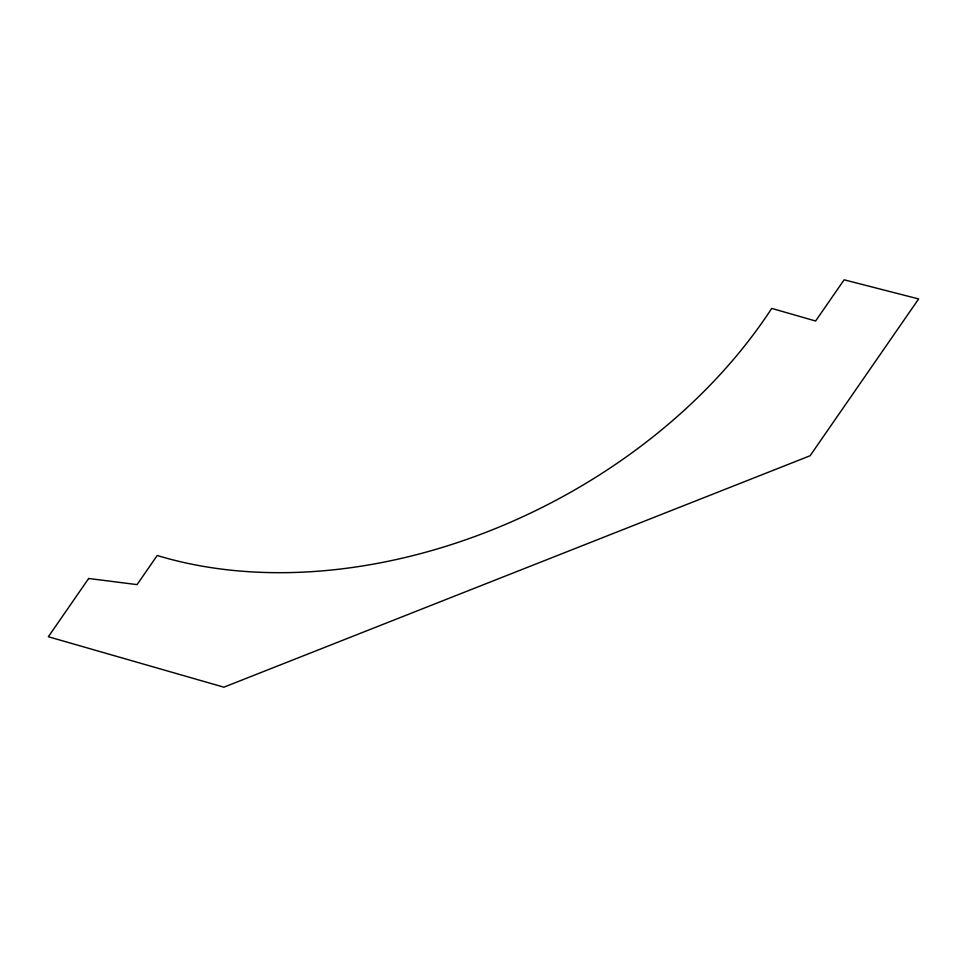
<?xml version="1.0" encoding="UTF-8"?>
<svg xmlns="http://www.w3.org/2000/svg" width="967" height="967" viewBox="0 0 967 967"><rect width="100%" height="100%" fill="white"/><g stroke="black" fill="none" stroke-linecap="round" stroke-linejoin="round"><path stroke-width="1.45" d="M88.674 578.484L48.35 636.745L223.885 687.186L810.092 455.759L918.65 298.948L844.131 279.814L815.616 321.008L771.726 308.4A459.99 325.831 -27.3 0 1 157.21 555.493L137.048 584.624L88.674 578.484"/></g></svg>
